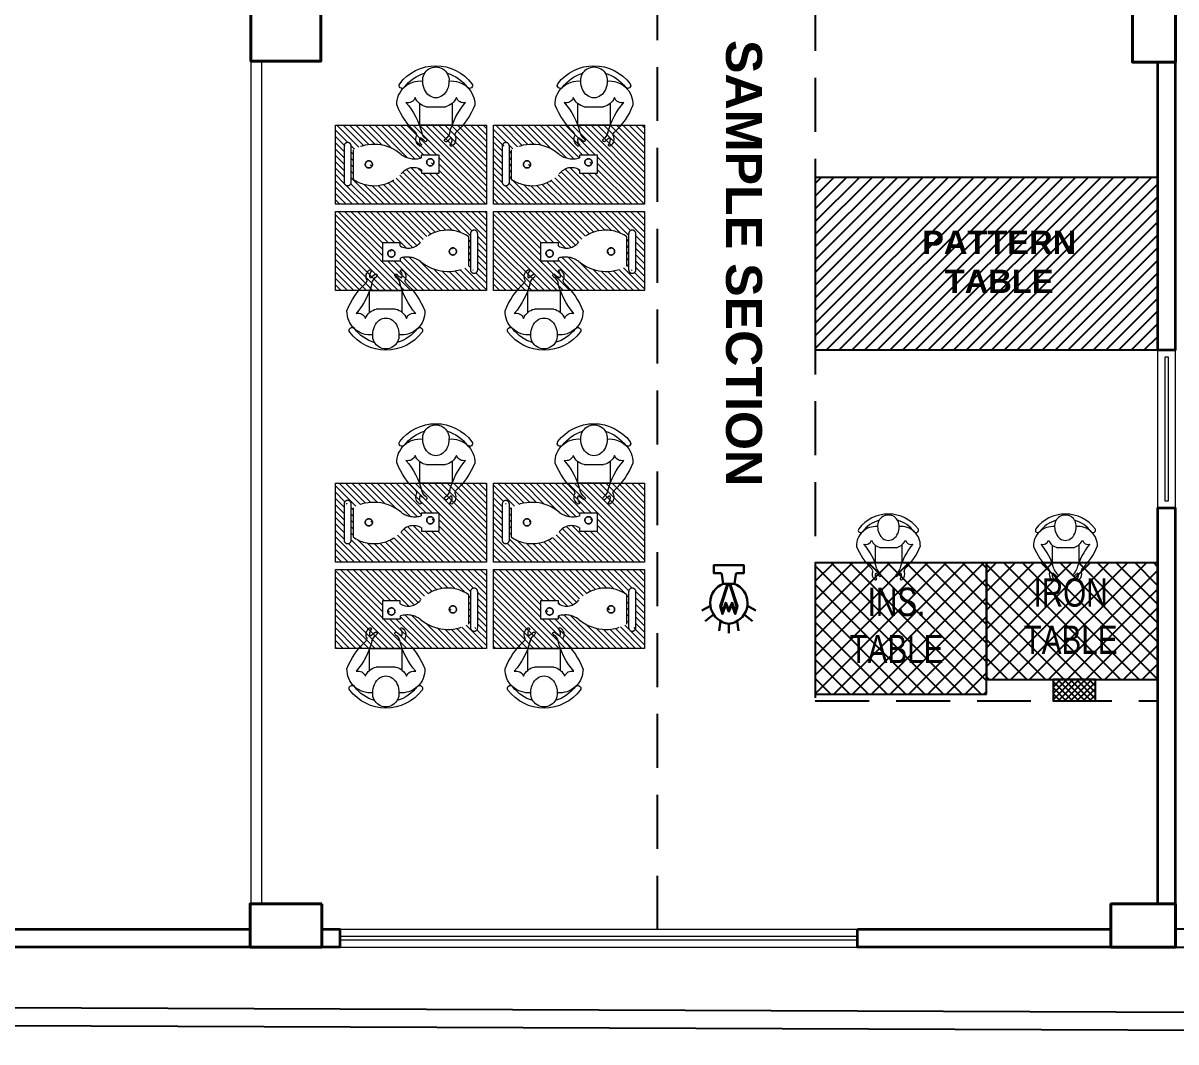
# Model space of a CAD drawing. Header units: inches. Extents: x -250485 to 735580, y -140410 to 288049.
# Drawn here: x 23557.8 to 23878.5, y 21187.9 to 21471.4 of the extents above; entities that cross this region are included whole.
import ezdxf

# ---------------------------------------------------------------- set-up
doc = ezdxf.new("R2010")
doc.units = ezdxf.units.IN
doc.header["$MEASUREMENT"] = 0
doc.linetypes.add('ACAD_ISO02W100', pattern=[15, 12, -3])
doc.linetypes.add('DASHED', pattern=[0.75, 0.5, -0.25])
for name, color, linetype in [('A circulation', 7, 'DASHED'), ('A Furniture', 7, 'Continuous'), ('A site line', 7, 'Continuous')]:
    doc.layers.add(name, color=color, linetype=linetype)
for name, color, linetype, lineweight in [('A column', 106, 'Continuous', 40), ('A glass wall', 160, 'Continuous', 9), ('A WALL', 7, 'Continuous', 35), ('A window', 150, 'Continuous', 0), ('DIM_WORKING', 7, 'Continuous', 0), ('Emergency Light', 251, 'Continuous', 15), ('FER', 11, 'ACAD_ISO02W100', 0), ('Machine', 222, 'Continuous', 0), ('MAN', 215, 'Continuous', 0), ('New wall 2', 42, 'Continuous', 35), ('wall', 7, 'Continuous', 0), ('WALL (I)', 7, 'Continuous', 0), ('window', 140, 'Continuous', 0)]:
    doc.layers.add(name, color=color, linetype=linetype, lineweight=lineweight)
doc.styles.get("Standard").update_dxf_attribs({"font": 'arialbd.ttf', "height": 24})
doc.styles.add('STYLE3', font='arial.ttf', dxfattribs={"width": 0.75})

# ---------------------------------------------------------------- blocks, each defined once
blk = doc.blocks.new('Z_MACH')
at = {"layer": 'FER'}
for points in [[(2.635598819775623, 8.976013348023118, -0.3807670118471236), (1.519595524458054, 14.63143317654339), (2.419751377858119, 14.63143317654339), (2.419751377858119, 19.59967319317456), (-2.58024862214188, 19.59967319317638), (-2.58024862214188, 14.59967319317456), (-1.830473658313167, 14.59967319317548, -0.2397909630943526), (-2.796096064032099, 8.976013348046761, 0.3111277403841698), (-4.076014254839719, -4.400326806825432), (4.07601425483881, -4.400326806823613, 0.3753429267155414)], [(-1.58024862214188, 17.09967319317548, -1), (0.4197513778581197, 17.09967319317548, -1)], [(1, 0, -1), (-1, 0, -1)], [(4.91975137785721, -4.900326806824523), (-5.080248622141879, -4.900326806824523, 1), (-5.080248622141879, -6.900326806824522), (4.919751377858119, -6.900326806824522, 1)]]:
    blk.add_lwpolyline(points, format="xyb", close=True, dxfattribs=at)
for centre in [(-0.5802486221418804, 17.09967319317548), (0, 0)]:
    blk.add_circle(centre, 1, dxfattribs=at)
blk = doc.blocks.new('A$C0A385B62')
at = {"layer": 'MAN'}
for p, q in [((12.80305191420848, 13.80214196451243), (5.246626955540705, 13.80214196451243)), ((5.246626955540705, 8.742395382917035), (5.246626955540705, 13.80214196451243)), ((12.80305191420848, 8.742395382917035), (12.80305191420848, 13.80214196451243)), ((6.784432283155183, 9.500194757591544), (11.265246586594, 9.500194757591544))]:
    blk.add_line(p, q, dxfattribs=at)
for centre, major_axis, ratio, start_param, end_param in [((6.291864998795062, 17.02653517760746), (1.330345823937488, -1.330345823937491), 0.9999999999977816, 3.011755567882602, 4.336791129735035), ((3.521507891495275, 16.15331630651462), (0.7438983915993324, -0.7438983915993334), 0.999999999998362, 0.1201904508699337, 0.9031787789964641), ((5.391966378050707, 18.34442382934912), (0.2134425236567027, 0.2134425236567026), 0.9999999999974256, -0.9903661476277168, 1.743844077507616), ((6.722268590692692, 17.28868438648033), (1.014736198392688, 1.014736198392687), 0.9999999999994011, 1.590736801762065, 2.798432656722235), ((3.039559556335007, 20.8822419551766), (3.420265618158865, 3.420265618158862), 0.9999999999710878, 4.442781796797042, 4.759624155095366), ((8.738014996295531, 14.61653963441176), (2.185140766254475, -2.18514076625448), 0.9999999999983836, 3.016096205032031, 3.635716174250643), ((6.683346309542682, 17.32390668227572), (0.2195165364007317, -0.2195165364007318), 0.9999999999550492, 6.040082380256673, 8.853084092341538), ((11.3663325602065, 17.32390668227572), (0.2195165364007318, 0.2195165364007317), 0.9999999999550492, 0.5716938684278416, 3.384695580512707), ((9.311663873453654, 14.61653963441176), (2.185140766254467, 2.185140766254466), 0.999999999996424, -0.4941235206615008, 0.1254964485580055), ((53.02784726960453, 68.45595026975613), (46.44218521651676, -46.44218521651679), 0.9999999991443549, 4.81195643080859, 4.835193538654237), ((12.65771249169847, 18.34442382934912), (0.2134425236567026, -0.2134425236567027), 0.9999999999974256, 1.397748576082175, 4.131958801217509), ((11.32741027905649, 17.28868438648033), (1.014736198392089, 1.014736198392089), 0.9999999999994885, -1.227636329928234, -0.0199404749671928), ((11.75781387095412, 17.02653517760746), (1.330345823936892, 1.33034582393689), 0.9999999999985387, -1.195198476144889, 0.1298370857076663), ((14.52817097825391, 16.15331630651462), (0.7438983915994333, 0.7438983915994326), 0.9999999999981568, 2.23841387459333, 3.021402202719569), ((16.25948536622672, 2.738926605114556), (12.32887152460413, 12.32887152460411), 0.9999999999998435, 1.534760500018879, 1.981494527452173), ((-10.8353074302031, 19.75662907895139), (12.12609851486674, 12.12609851486672), 0.9999999999981142, -1.50016072850486, -1.035996806125609), ((28.88498629995229, 19.75662907895139), (12.12609851483914, 12.12609851483913), 0.9999999999973719, 2.606793132918306, 3.070957055299133), ((1.823762386735323, 2.738926605114556), (12.32887152460242, 12.32887152460241), 0.9999999999992137, -0.4106982006575655, 0.0360358267760297), ((5.405420545281231, 8.934852985392807), (3.824465016098026, -3.824465016098032), 0.9999999999988436, 3.892703976422086, 5.607303683974293), ((2.58651944003577, 6.861145151346589), (1.216868306365082, 1.21686830636508), 0.9999999999942101, -0.4917908428322868, 1.062111035292349), ((7.560825747681518, 5.985419404034928), (2.545234036173748, 2.545234036173744), 0.9999999999964052, 1.002801220004055, 1.96460807070512), ((10.48885312206766, 5.985419404034928), (2.545234036164584, 2.545234036164582), 0.9999999999986894, -0.393811743911866, 0.5679951067929987), ((12.64425832446068, 8.934852985392807), (3.824465016096659, 3.824465016096656), 0.999999999998776, 3.823709888529261, 5.53207398434725), ((15.46315942971341, 6.861145151346589), (1.216868306364642, -1.216868306364644), 0.9999999999951636, 2.079481618297084, 3.63338349642168), ((9.041623876484664, 3.602354411410942), (1.943723e-10, 3.839603214756363), 0.7931162535891396, 4.700072118899566, 7.865365617326588), ((1.210265428893761, 4.563088716834045), (0.4857340215551655, -0.4857340215551659), 0.9999999999895796, 1.452985512981384, 4.552068611643997), ((9.02666349798892, 10.50551949737974), (7.428523004162264, 7.428523004162253), 0.999999999999676, 3.004593134476285, 4.850456469487568), ((9.063361561591591, 10.50550035794413), (6.477965783192783, -6.47796578319279), 0.9999999999952726, 4.573278415513708, 5.207423431160726), ((9.04147259880483, 3.328248395865101), (2.159226453879345, -2.159226453879349), 0.9999999999947417, 3.851468289501696, 7.142929779361948), ((9.02666349798892, 10.50551949737974), (6.477965783163669, -6.477965783163672), 0.9999999999950769, 5.787107780630661, 6.421252796283351), ((16.87070936117016, 4.575413284820115), (0.4752786104991503, 0.4752786104991493), 0.9999999999965778, -1.432728837689081, 1.708863815900708)]:
    blk.add_ellipse(centre, major_axis=major_axis, ratio=ratio, start_param=start_param, end_param=end_param, dxfattribs=at)
blk = doc.blocks.new('A$C75144F0B')
at = {"layer": 'Machine'}
h = blk.add_hatch(dxfattribs=at)
h.set_pattern_fill('ANSI31', scale=10, style=0)
h.set_pattern_definition([(45, (-249897.835708, 14135.27177869155), (-0.8838834764831842, 0.8838834764831844), [])])
h.paths.add_polyline_path([(-10.99996225777431, 41.9998558933512), (-10.99996225780341, 7.276000000000001e-12), (10.99996225777431, -7.276000000000001e-12), (10.99996225777431, 41.99985589334391)])
edge = h.paths.add_edge_path(flags=16)
edge.add_line((2.310356294392275, 28.90937547953535), (2.310356294392276, 23.94115250947612))
edge.add_line((2.310356294392276, 23.94115250947612), (1.410203529523911, 23.94115250947613))
edge.add_ellipse((5.143019113518594, 21.73994954412123), major_axis=(-3.064245965878247, 3.06424596587825), ratio=0.9999999999999996, start_angle=14.47258432045427, end_angle=97.8533147654493)
edge.add_ellipse((-4.4077995312534, 10.77337060669698), major_axis=(7.228978715013979, 7.228978715013976), ratio=0.9999999999999998, start_angle=279.9996067642371, end_angle=362.2926833374564, ccw=False)
edge.add_line((3.966613488556296, 4.909457826147889), (-4.185387050616043, 4.90945782614607))
edge.add_ellipse((6.162369177605172, 10.66871193945161), major_axis=(8.373919837815674, 8.37391983781567), ratio=0.9999999999999999, start_angle=94.96954621643971, end_angle=164.0990145078656, ccw=False)
edge.add_ellipse((-7.948604719648397, 22.0464157474947), major_axis=(-4.448357347748903, 4.448357347748906), ratio=0.9999999999999996, start_angle=188.288102217168, end_angle=242.2257346579422)
edge.add_line((-1.939854158769431, 23.90939263508016), (-2.689626550045633, 23.90939263507925))
edge.add_line((-2.689626550045633, 23.90939263507925), (-2.689626550045633, 28.90937547953717))
edge.add_line((-2.689626550045633, 28.90937547953717), (2.310356294392275, 28.90937547953535))
edge = h.paths.add_edge_path(flags=0)
edge.add_ellipse((-0.6896334122704694, 26.40938405730821), major_axis=(0.7071043550249762, 0.707104355024976), ratio=0.9999999999999992, start_angle=315, end_angle=494.9999999999999, ccw=False)
edge.add_ellipse((-0.6896334122704694, 26.40938405730821), major_axis=(-0.707104355024976, 0.7071043550249762), ratio=0.9999999999999988, start_angle=0, end_angle=360)
edge.add_ellipse((-0.6896334122704694, 26.40938405730821), major_axis=(0.7071043550249762, 0.707104355024976), ratio=0.9999999999999992, start_angle=135, end_angle=314.99999999999994, ccw=False)
edge.add_ellipse((-0.6896334122704694, 26.40938405730821), major_axis=(-0.707104355024976, 0.7071043550249762), ratio=0.9999999999999988, start_angle=0, end_angle=360)
edge.add_ellipse((-0.6896334122704694, 26.40938405730821), major_axis=(0.7071043550249762, 0.707104355024976), ratio=0.9999999999999992, start_angle=135, end_angle=314.99999999999994, ccw=False)
edge.add_ellipse((-0.6896334122704694, 26.40938405730821), major_axis=(-0.707104355024976, 0.7071043550249762), ratio=0.9999999999999988, start_angle=0, end_angle=360)
edge.add_ellipse((-0.6896334122704694, 26.40938405730821), major_axis=(0.7071043550249762, 0.707104355024976), ratio=0.9999999999999992, start_angle=135, end_angle=314.99999999999994, ccw=False)
edge.add_ellipse((-0.6896334122704694, 26.40938405730821), major_axis=(-0.707104355024976, 0.7071043550249762), ratio=0.9999999999999988, start_angle=0, end_angle=360)
edge.add_ellipse((-0.6896334122704694, 26.40938405730821), major_axis=(0.7071043550249762, 0.707104355024976), ratio=0.9999999999999992, start_angle=135, end_angle=314.99999999999994, ccw=False)
edge.add_ellipse((-0.6896334122704694, 26.40938405730821), major_axis=(-0.707104355024976, 0.7071043550249762), ratio=0.9999999999999988, start_angle=0, end_angle=360)
edge.add_ellipse((-0.6896334122704694, 26.40938405730821), major_axis=(0.7071043550249762, 0.707104355024976), ratio=0.9999999999999992, start_angle=135, end_angle=314.99999999999994, ccw=False)
edge.add_ellipse((-0.6896334122704694, 26.40938405730821), major_axis=(-0.707104355024976, 0.7071043550249762), ratio=0.9999999999999988, start_angle=0, end_angle=360)
edge.add_ellipse((-0.6896334122704694, 26.40938405730821), major_axis=(0.7071043550249762, 0.707104355024976), ratio=0.9999999999999992, start_angle=315, end_angle=494.9999999999999, ccw=False)
edge.add_ellipse((-0.6896334122704694, 26.40938405730821), major_axis=(-0.707104355024976, 0.7071043550249762), ratio=0.9999999999999988, start_angle=0, end_angle=360)
edge.add_ellipse((-0.6896334122704694, 26.40938405730821), major_axis=(0.7071043550249762, 0.707104355024976), ratio=0.9999999999999992, start_angle=315, end_angle=494.9999999999999, ccw=False)
edge.add_ellipse((-0.6896334122704694, 26.40938405730821), major_axis=(-0.707104355024976, 0.7071043550249762), ratio=0.9999999999999988, start_angle=0, end_angle=360)
edge.add_ellipse((-0.6896334122704694, 26.40938405730821), major_axis=(0.7071043550249762, 0.707104355024976), ratio=0.9999999999999992, start_angle=315, end_angle=494.9999999999999, ccw=False)
edge.add_ellipse((-0.6896334122704694, 26.40938405730821), major_axis=(-0.707104355024976, 0.7071043550249762), ratio=0.9999999999999988, start_angle=0, end_angle=360)
edge.add_ellipse((-0.6896334122704694, 26.40938405730821), major_axis=(0.7071043550249762, 0.707104355024976), ratio=0.9999999999999992, start_angle=315, end_angle=494.9999999999999, ccw=False)
edge.add_ellipse((-0.6896334122704694, 26.40938405730821), major_axis=(-0.707104355024976, 0.7071043550249762), ratio=0.9999999999999988, start_angle=0, end_angle=360)
edge.add_ellipse((-0.6896334122704694, 26.40938405730821), major_axis=(0.7071043550249762, 0.707104355024976), ratio=0.9999999999999992, start_angle=315, end_angle=494.9999999999999, ccw=False)
edge.add_ellipse((-0.6896334122704694, 26.40938405730821), major_axis=(-0.707104355024976, 0.7071043550249762), ratio=0.9999999999999988, start_angle=0, end_angle=360)
edge = h.paths.add_edge_path(flags=0)
edge.add_ellipse((-0.1093867810268421, 9.309769534971565), major_axis=(0.7071043550249762, 0.707104355024976), ratio=0.9999999999999992, start_angle=315, end_angle=494.9999999999999, ccw=False)
edge.add_ellipse((-0.1093867810268421, 9.309769534971565), major_axis=(-0.707104355024976, 0.7071043550249762), ratio=0.9999999999999988, start_angle=0, end_angle=360)
edge.add_ellipse((-0.1093867810268421, 9.309769534971565), major_axis=(0.7071043550249762, 0.707104355024976), ratio=0.9999999999999992, start_angle=135, end_angle=314.99999999999994, ccw=False)
edge.add_ellipse((-0.1093867810268421, 9.309769534971565), major_axis=(-0.707104355024976, 0.7071043550249762), ratio=0.9999999999999988, start_angle=0, end_angle=360)
edge.add_ellipse((-0.1093867810268421, 9.309769534971565), major_axis=(0.7071043550249762, 0.707104355024976), ratio=0.9999999999999992, start_angle=135, end_angle=314.99999999999994, ccw=False)
edge.add_ellipse((-0.1093867810268421, 9.309769534971565), major_axis=(-0.707104355024976, 0.7071043550249762), ratio=0.9999999999999988, start_angle=0, end_angle=360)
edge.add_ellipse((-0.1093867810268421, 9.309769534971565), major_axis=(0.7071043550249762, 0.707104355024976), ratio=0.9999999999999992, start_angle=135, end_angle=314.99999999999994, ccw=False)
edge.add_ellipse((-0.1093867810268421, 9.309769534971565), major_axis=(-0.707104355024976, 0.7071043550249762), ratio=0.9999999999999988, start_angle=0, end_angle=360)
edge.add_ellipse((-0.1093867810268421, 9.309769534971565), major_axis=(0.7071043550249762, 0.707104355024976), ratio=0.9999999999999992, start_angle=135, end_angle=314.99999999999994, ccw=False)
edge.add_ellipse((-0.1093867810268421, 9.309769534971565), major_axis=(-0.707104355024976, 0.7071043550249762), ratio=0.9999999999999988, start_angle=0, end_angle=360)
edge.add_ellipse((-0.1093867810268421, 9.309769534971565), major_axis=(0.7071043550249762, 0.707104355024976), ratio=0.9999999999999992, start_angle=135, end_angle=314.99999999999994, ccw=False)
edge.add_ellipse((-0.1093867810268421, 9.309769534971565), major_axis=(-0.707104355024976, 0.7071043550249762), ratio=0.9999999999999988, start_angle=0, end_angle=360)
edge.add_ellipse((-0.1093867810268421, 9.309769534971565), major_axis=(0.7071043550249762, 0.707104355024976), ratio=0.9999999999999992, start_angle=315, end_angle=494.9999999999999, ccw=False)
edge.add_ellipse((-0.1093867810268421, 9.309769534971565), major_axis=(-0.707104355024976, 0.7071043550249762), ratio=0.9999999999999988, start_angle=0, end_angle=360)
edge.add_ellipse((-0.1093867810268421, 9.309769534971565), major_axis=(0.7071043550249762, 0.707104355024976), ratio=0.9999999999999992, start_angle=315, end_angle=494.9999999999999, ccw=False)
edge.add_ellipse((-0.1093867810268421, 9.309769534971565), major_axis=(-0.707104355024976, 0.7071043550249762), ratio=0.9999999999999988, start_angle=0, end_angle=360)
edge.add_ellipse((-0.1093867810268421, 9.309769534971565), major_axis=(0.7071043550249762, 0.707104355024976), ratio=0.9999999999999992, start_angle=315, end_angle=494.9999999999999, ccw=False)
edge.add_ellipse((-0.1093867810268421, 9.309769534971565), major_axis=(-0.707104355024976, 0.7071043550249762), ratio=0.9999999999999988, start_angle=0, end_angle=360)
edge.add_ellipse((-0.1093867810268421, 9.309769534971565), major_axis=(0.7071043550249762, 0.707104355024976), ratio=0.9999999999999992, start_angle=315, end_angle=494.9999999999999, ccw=False)
edge.add_ellipse((-0.1093867810268421, 9.309769534971565), major_axis=(-0.707104355024976, 0.7071043550249762), ratio=0.9999999999999988, start_angle=0, end_angle=360)
edge.add_ellipse((-0.1093867810268421, 9.309769534971565), major_axis=(0.7071043550249762, 0.707104355024976), ratio=0.9999999999999992, start_angle=315, end_angle=494.9999999999999, ccw=False)
edge.add_ellipse((-0.1093867810268421, 9.309769534971565), major_axis=(-0.707104355024976, 0.7071043550249762), ratio=0.9999999999999988, start_angle=0, end_angle=360)
edge = h.paths.add_edge_path(flags=16)
edge.add_ellipse((4.810347716610776, 3.409462972810154), major_axis=(0.707104355024976, 0.7071043550249759), ratio=0.9999999999999998, start_angle=225.0000000000261, end_angle=405.00000000002603, ccw=False)
edge.add_line((4.810347716604446, 2.409466403918926), (-5.555642120173567, 2.409466403918941))
edge.add_ellipse((-5.189617972264586, 3.409462972810154), major_axis=(-0.707104355024976, 0.7071043550249762), ratio=0.9999999999999988, start_angle=-45.000000000000114, end_angle=135, ccw=False)
edge.add_line((-5.189617972257788, 4.409459541701377), (5.176371864519468, 4.409459541701373))
at = {"layer": 'Machine', "color": 7}
blk.add_lwpolyline([(10.99996225777431, -7.276000000000001e-12), (-10.99996225780341, 7.276000000000001e-12), (-10.99996225777431, 41.9998558933512), (10.99996225777431, 41.99985589334391)], close=True, dxfattribs=at)
at = {"layer": 'FER', "color": 7, "xscale": 0.9999965688875818, "yscale": 0.9999965688912196, "zscale": 0.9999965688893389}
blk.add_blockref('Z_MACH', (-0.1093867810268421, 9.309769534971565), dxfattribs=at)
at = {"layer": 'wall', "color": 7, "xscale": -1.199999999999999, "yscale": 1.199999999999999, "zscale": 1.199999999999999, "rotation": 270}
blk.add_blockref('A$C0A385B62', (-27.5625326151785, 17.10684351189957), dxfattribs=at)
blk = doc.blocks.new('A$C22FC47AE')
at = {"layer": 'A window', "ltscale": 30}
blk.add_lwpolyline([(-49.9954464719849, 8.703055490812401), (-49.9954464719849, 3.703055490812404), (-5.995446471984905, 3.703055490812404), (-5.995446471984905, 8.703055490812401), (-49.9954464719849, 8.703055490812401)], dxfattribs=at)
blk.add_lwpolyline([(-47.9954464719849, 6.703055490812401), (-47.9954464719849, 5.703055490812401), (-7.995446471984905, 5.703055490812401), (-7.995446471984905, 6.703055490812401)], close=True, dxfattribs=at)
blk = doc.blocks.new('A$C16DB04AD')
at = {"layer": 'Emergency Light', "color": 154, "lineweight": 30}
for p, q in [((-6.537825528983376, -14.3932823043433), (-9.586205916086328, -15.97797261748929)), ((6.53782552893972, -14.3932823043433), (9.58620591602812, -15.97797261748929)), ((-5.430884954985231, -17.39914926863275), (-8.325307155027986, -19.7678718053503)), ((-2.947855078673456, -19.77826723671751), (-3.460393636632944, -23.21708098362433)), ((2.9478550786298, -19.77826723671751), (3.460393636589288, -23.21708098362433)), ((5.430884954927024, -17.39914926863275), (8.32530715498433, -19.7678718053503)), ((-2.91038304567337e-11, -20.70360844238894), (-2.91038304567337e-11, -24))]:
    blk.add_line(p, q, dxfattribs=at)
blk.add_lwpolyline([(-1.99680266190262, -6.567560826137196), (-2.489697232274921, -3.279178763215896, 0.3712780056704896), (-2.944603238065611, -2.887376694125123), (-5.249217542688712, -2.887376694125123), (-5.249217542688712, 0), (5.249217542688712, 0), (5.249217542688712, -2.887376694125123), (2.944603238065611, -2.887376694125123, 0.3712780056704896), (2.489697232274921, -3.279178763215896), (1.99680266190262, -6.567560826137196)], format="xyb", dxfattribs=at)
at = {"layer": 'Emergency Light', "color": 1, "lineweight": 30}
blk.add_lwpolyline([(-0.4329040910961339, -6.573705076996703), (-3.010552231469774, -14.48153607931454), (-2.28318827264593, -17.27446631714702), (-1.096346872873255, -13.9076215242967), (0, -16.50271311466349), (1.096346872873255, -13.9076215242967), (2.283188272660482, -17.27446631714702), (3.010552231469774, -14.48153607931454), (0.4273372012394248, -6.573705076996703)], dxfattribs=at)
blk.add_lwpolyline([(0.4273372012394248, -7.282025628781412, 0.6903614861504281), (-0.4329040910961339, -7.282025628781412), (-2.747414040059084, -14.4957025636686), (-2.247088542950223, -16.41685110662365), (-1.117494048405206, -13.21240496687824), (0, -15.85755266516935), (1.117494048405206, -13.21240496687824), (2.247088542950223, -16.41685110662365), (2.747414040073636, -14.4957025636686), (0.4273372012394248, -7.282025628781412)], format="xyb", dxfattribs=at)
at = {"layer": 'Emergency Light', "color": 154, "lineweight": 30}
blk.add_lwpolyline([(-2.021739374991739, -6.577722929127049), (1.99680266190262, -6.567560826137196)], dxfattribs=at)
for centre, radius, start, end in [((0.7757337109651417, -13.40674541570479), 7.379797001880024, 112.0671366794404, 245.9766584055333), ((-0.7757337109651417, -13.40674541570479), 7.379797001880024, 294.0233415944667, 67.93286331978692), ((-2.91038304567337e-11, -15.96131014602724), 4.742298296318141, 241.9689034068913, 298.0310965931087)]:
    blk.add_arc(centre, radius, start, end, dxfattribs=at)

msp = doc.modelspace()

# ---------------------------------------------------------------- hatches: boundary and pattern name
at = {"layer": 'A Furniture'}
h = msp.add_hatch(dxfattribs=at)
h.set_pattern_fill('ANSI31', scale=20, style=0)
h.set_pattern_definition([(45, (5003.77593679136, -14113.12922036355), (-1.767766952966368, 1.767766952966368), [])])
h.paths.add_polyline_path([(23873.44430732763, 21428.45047885962), (23778.19473964758, 21428.45047885962), (23778.19473964758, 21380.45047885962), (23873.44430732763, 21380.45047885962)])
h.paths.add_polyline_path([(23806.98889194357, 21415.27585128271), (23851.73070640398, 21415.27560017691), (23851.73059088353, 21394.6922668439), (23806.98877642311, 21394.6925179497)], flags=24)
h = msp.add_hatch(dxfattribs=at)
h.set_pattern_fill('ANSI37', scale=29.527559025, angle=540, style=0)
h.set_pattern_definition([(224.9999999999997, (44489.84655982877, 21461.7875455126), (2.609892152307935, -2.609892152307948), []), (314.9999999999997, (44489.84655982877, 21461.7875455126), (2.609892152307948, 2.609892152307935), [])])
h.paths.add_polyline_path([(23825.8195234876, 21284.73052523768), (23825.8195234876, 21321.21084016519), (23778.19473964758, 21321.21084016519), (23778.19473964758, 21284.73052523768)])
h.paths.add_polyline_path([(23786.08778077574, 21316.28428474287), (23815.52403129625, 21316.28428474287), (23815.52403129625, 21291.21562435372), (23786.08778077574, 21291.21562435372)], flags=24)
h = msp.add_hatch(dxfattribs=at)
h.set_pattern_fill('ANSI37', scale=29.527559025, angle=899.9999999999997, style=0)
h.set_pattern_definition([(224.9999999999999, (44539.09065426875, 21465.78754551258), (2.609892152307935, -2.609892152307948), []), (314.9999999999997, (44539.09065426875, 21465.78754551258), (2.609892152307948, 2.609892152307935), [])])
h.paths.add_polyline_path([(23873.44430732763, 21288.73052523768), (23873.44430732763, 21321.21084016519), (23825.8195234876, 21321.21084016519), (23825.8195234876, 21288.73052523768)])
h.paths.add_polyline_path([(23834.5158384415, 21318.87459127992), (23863.95208896201, 21318.87459127992), (23863.95208896201, 21293.80055980227), (23834.5158384415, 21293.80055980227)], flags=24)
h = msp.add_hatch(dxfattribs=at)
h.set_pattern_fill('ANSI37', scale=9.842519675, angle=900, style=0)
h.set_pattern_definition([(224.9999999999997, (44652.08480782317, 21465.78754551258), (0.8699640507693125, -0.8699640507693157), []), (314.9999999999997, (44652.08480782317, 21465.78754551258), (0.8699640507693157, 0.8699640507693125), [])])
h.paths.add_polyline_path([(23844.34571420259, 21288.73052523768), (23844.34571420259, 21282.82501343268), (23856.15673781259, 21282.82501343268), (23856.15673781259, 21288.73052523768)])

# ---------------------------------------------------------------- linework, layer by layer
at = {"layer": 'A circulation', "color": 7, "ltscale": 30, "elevation": -9.701904012345906}
for points in [[(23778.19473964758, 21591.17280992096), (23778.19473964758, 21282.82501343268), (23873.44430732763, 21282.82501343268)], [(23625.69430732765, 21549.17280992096), (23734.19473964758, 21549.17280992096), (23734.19473964758, 21219.32501343268), (23734.19473964758, 21219.32501343268)]]:
    msp.add_lwpolyline(points, dxfattribs=at)
at = {"layer": 'A column', "color": 7, "elevation": -9.701904012345906}
msp.add_lwpolyline([(23640.69430732765, 21480.32501343268), (23621.19430732765, 21480.32501343268), (23621.19430732765, 21460.82501343268), (23640.69430732765, 21460.82501343268)], close=True, dxfattribs=at)
at = {"layer": 'A column', "color": 7, "lineweight": -3, "elevation": -9.701904012345906}
for points in [[(23878.44430732763, 21460.57501343268), (23878.44430732763, 21480.57501343268), (23866.44430732763, 21480.57501343268), (23866.44430732763, 21460.57501343268), (23878.44430732763, 21460.57501343268)], [(23640.94430732763, 21226.32501343268), (23620.94430732763, 21226.32501343268), (23620.94430732763, 21214.32501343268), (23640.94430732763, 21214.32501343268), (23640.94430732763, 21226.32501343268)], [(23878.44430732763, 21226.32501343268), (23860.44430732763, 21226.32501343268), (23860.44430732763, 21214.32501343268), (23878.44430732763, 21214.32501343268), (23878.44430732763, 21226.32501343268)]]:
    msp.add_lwpolyline(points, dxfattribs=at)
at = {"layer": 'A column', "color": 7, "elevation": -9.701904012345906}
for points in [[(23878.44430732765, 21460.57501343268), (23878.44430732765, 21480.57501343268), (23866.44430732765, 21480.57501343268), (23866.44430732765, 21460.57501343268), (23878.44430732765, 21460.57501343268)], [(23640.94430732763, 21226.32501343268), (23620.94430732765, 21226.32501343268), (23620.94430732765, 21214.32501343268), (23640.94430732763, 21214.32501343268), (23640.94430732763, 21226.32501343268)], [(23878.44430732765, 21226.32501343268), (23860.44430732763, 21226.32501343268), (23860.44430732763, 21214.32501343268), (23878.44430732765, 21214.32501343268), (23878.44430732765, 21226.32501343268)]]:
    msp.add_lwpolyline(points, dxfattribs=at)
at = {"layer": 'A Furniture', "color": 7, "elevation": -9.701904012345906}
for points in [[(23873.44430732763, 21428.45047885962), (23778.19473964758, 21428.45047885962), (23778.19473964758, 21380.45047885962), (23873.44430732763, 21380.45047885962)], [(23825.8195234876, 21284.73052523768), (23825.8195234876, 21321.21084016519), (23778.19473964758, 21321.21084016519), (23778.19473964758, 21284.73052523768)], [(23873.44430732763, 21288.73052523768), (23873.44430732763, 21321.21084016519), (23825.8195234876, 21321.21084016519), (23825.8195234876, 21288.73052523768)], [(23844.34571420259, 21288.73052523768), (23844.34571420259, 21282.82501343268), (23856.15673781259, 21282.82501343268), (23856.15673781259, 21288.73052523768)]]:
    msp.add_lwpolyline(points, close=True, dxfattribs=at)
at = {"layer": 'A glass wall', "color": 7, "ltscale": 30}
for p, q in [((23621.19430732765, 21460.82501343268, -9.701904012345906), (23621.19430732765, 21226.32501343268, -9.701904012345906)), ((23624.19430732763, 21460.82501343268, -9.701904012345906), (23621.19430732765, 21460.82501343268, -9.701904012345906)), ((23624.19430732763, 21226.32501343268, -9.701904012345906), (23624.19430732763, 21460.82501343268, -9.701904012345906))]:
    msp.add_line(p, q, dxfattribs=at)
at = {"layer": 'A site line', "color": 7, "lineweight": -3, "ltscale": 30, "elevation": -9.701904012345906}
for points in [[(23926.93014279597, 21392.63785534718), (23926.93014279597, 21780.07501343268), (23926.93014279597, 21790.07501343268), (23878.44430732763, 21790.07501343268), (23878.44430732763, 21785.07501343268), (23921.93014279597, 21785.07501343268), (23921.93014279597, 21219.32501343267), (23878.44430732763, 21219.32501343267), (23878.44430732763, 21214.32501343268)], [(23878.44430732763, 21214.32501343268), (23926.93014279597, 21214.32501343268), (23926.93014279597, 21262.63785534718)]]:
    msp.add_lwpolyline(points, dxfattribs=at)
at = {"layer": 'A site line', "color": 7, "ltscale": 30, "elevation": -11.61091691791745}
for points in [[(24718.23181636191, 21681.38629156), (24706.01664719189, 21187.92093095851), (22207.16079086335, 21197.58422858327)], [(24713.23334754141, 21681.51002292416), (24701.13935261627, 21192.93982927579), (22207.18012616303, 21202.58419119775)]]:
    msp.add_lwpolyline(points, dxfattribs=at)
at = {"layer": 'A WALL', "color": 7, "ltscale": 30, "elevation": -9.701904012345906}
for points in [[(23873.44430732762, 21380.45047885962), (23878.44430732763, 21380.45047885962), (23878.44430732765, 21460.57501343268), (23873.44430732763, 21460.57501343268)], [(23873.44430732763, 21226.32501343268), (23878.44430732765, 21226.32501343268), (23878.44430732765, 21336.45047885962), (23873.44430732763, 21336.45047885962)], [(23550.44430732765, 21219.32501343268), (23620.94430732765, 21219.32501343268), (23620.94430732765, 21214.32501343268), (23550.44430732765, 21214.32501343268)], [(23640.94430732763, 21219.32501343268), (23645.94430732765, 21219.32501343268), (23645.94430732765, 21214.32501343268), (23640.94430732763, 21214.32501343268)], [(23789.94430732763, 21219.32501343268), (23860.44430732763, 21219.32501343268), (23860.44430732763, 21214.32501343268), (23789.94430732763, 21214.32501343268)]]:
    msp.add_lwpolyline(points, close=True, dxfattribs=at)
at = {"layer": 'DIM_WORKING', "color": 7, "ltscale": 30, "elevation": -9.701904012345906}
for points in [[(23550.44430732765, 21219.32501343268), (23620.94430732765, 21219.32501343268), (23620.94430732765, 21214.32501343268), (23550.44430732765, 21214.32501343268)], [(23789.94430732763, 21219.32501343268), (23860.44430732763, 21219.32501343268), (23860.44430732763, 21214.32501343268), (23789.94430732763, 21214.32501343268)]]:
    msp.add_lwpolyline(points, close=True, dxfattribs=at)
at = {"layer": 'WALL (I)', "color": 7, "ltscale": 30}
for p, q in [((23640.94430732763, 21219.32501343268, -9.701904012345906), (23645.94430732765, 21219.32501343268, -9.701904012345906)), ((23645.94430732765, 21219.32501343268, -9.701904012345906), (23645.94430732765, 21214.32501343268, -9.701904012345906)), ((23645.94430732765, 21214.32501343268, -9.701904012345906), (23640.94430732763, 21214.32501343268, -9.701904012345906))]:
    msp.add_line(p, q, dxfattribs=at)
at = {"layer": 'window', "color": 7, "ltscale": 30}
for p, q in [((23645.94430732765, 21219.32501343268, -9.701904012345906), (23789.94430732763, 21219.32501343268, -9.701904012345906)), ((23645.94430732765, 21217.32501343268, -9.701904012345906), (23789.94430732763, 21217.32501343268, -9.701904012345906)), ((23645.94430732765, 21216.32501343267, -9.701904012345906), (23789.94430732763, 21216.3250134327, -9.701904012345906)), ((23645.94430732765, 21214.32501343267, -9.701904012345906), (23789.94430732763, 21214.3250134327, -9.701904012345906))]:
    msp.add_line(p, q, dxfattribs=at)

# ---------------------------------------------------------------- block references
at = {"layer": 'A Furniture', "color": 7}
for p, rotation in [((23644.69430732762, 21431.980430745, -9.701904012345906), 270), ((23688.69416322097, 21431.98043074498, -9.701904012345906), 270), ((23686.69416322096, 21407.98050622945, -9.701904012345906), 90), ((23730.6940191143, 21407.98050622943, -9.701904012345906), 90), ((23644.69430732762, 21332.38419457524, -9.701904012345906), 270), ((23688.69416322097, 21332.38419457521, -9.701904012345906), 270), ((23686.69416322096, 21308.38427005969, -9.701904012345906), 90), ((23730.6940191143, 21308.38427005966, -9.701904012345906), 90)]:
    msp.add_blockref('A$C75144F0B', p, dxfattribs=dict(at, rotation=rotation))
at = {"layer": 'A Furniture', "color": 7, "xscale": 0.9842519675003132, "yscale": 0.9842519675003132, "zscale": 0.9842519675003132, "rotation": 180}
for p in [(23807.43883408758, 21334.79562554948, -9.701904012345906), (23856.68292852759, 21334.79562554948, -9.701904012345906)]:
    msp.add_blockref('A$C0A385B62', p, dxfattribs=at)
at = {"layer": 'Emergency Light', "lineweight": 30, "xscale": 0.7868064756185049, "yscale": 0.7868064756185049, "zscale": 0.7868064756213451}
msp.add_blockref('A$C16DB04AD', (23754.1569826671, 21320.58430829383), dxfattribs=at)
at = {"layer": 'New wall 2', "color": 7, "ltscale": 30, "rotation": 270}
msp.add_blockref('A$C22FC47AE', (23869.74125183682, 21330.45503238765, -9.701904012345906), dxfattribs=at)

# ---------------------------------------------------------------- texts
at = {"layer": 'A Furniture', "color": 7, "ltscale": 0.25, "attachment_point": 8}
for s, insert, char_height, width, rotation in [('SAMPLE SECTION', (23753.23252906296, 21404.6229706452, -9.701904012345906), 10, 164.7850445640312, 269.99967843720754), ('PATTERN TABLE', (23829.35969277336, 21396.31739239678, -9.701904012345906), 6.5, 41.38137743999371, 359.99967843720754)]:
    msp.add_mtext(s, dxfattribs=dict(at, insert=insert, char_height=char_height, width=width, rotation=rotation))
at = {"layer": 'A Furniture', "color": 7, "char_height": 7.874015739999999, "width": 35.10782272943268, "attachment_point": 2, "style": 'STYLE3'}
for s, insert in [('{\\fArial|b0|i0|c0|p34;IRON TABLE}', (23849.23396370176, 21316.90608734492, -9.701904012345906)), ('INS.\\PTABLE', (23800.805906036, 21314.31578080787, -9.701904012345906))]:
    msp.add_mtext(s, dxfattribs=dict(at, insert=insert))

doc.saveas('drawing.dxf')
